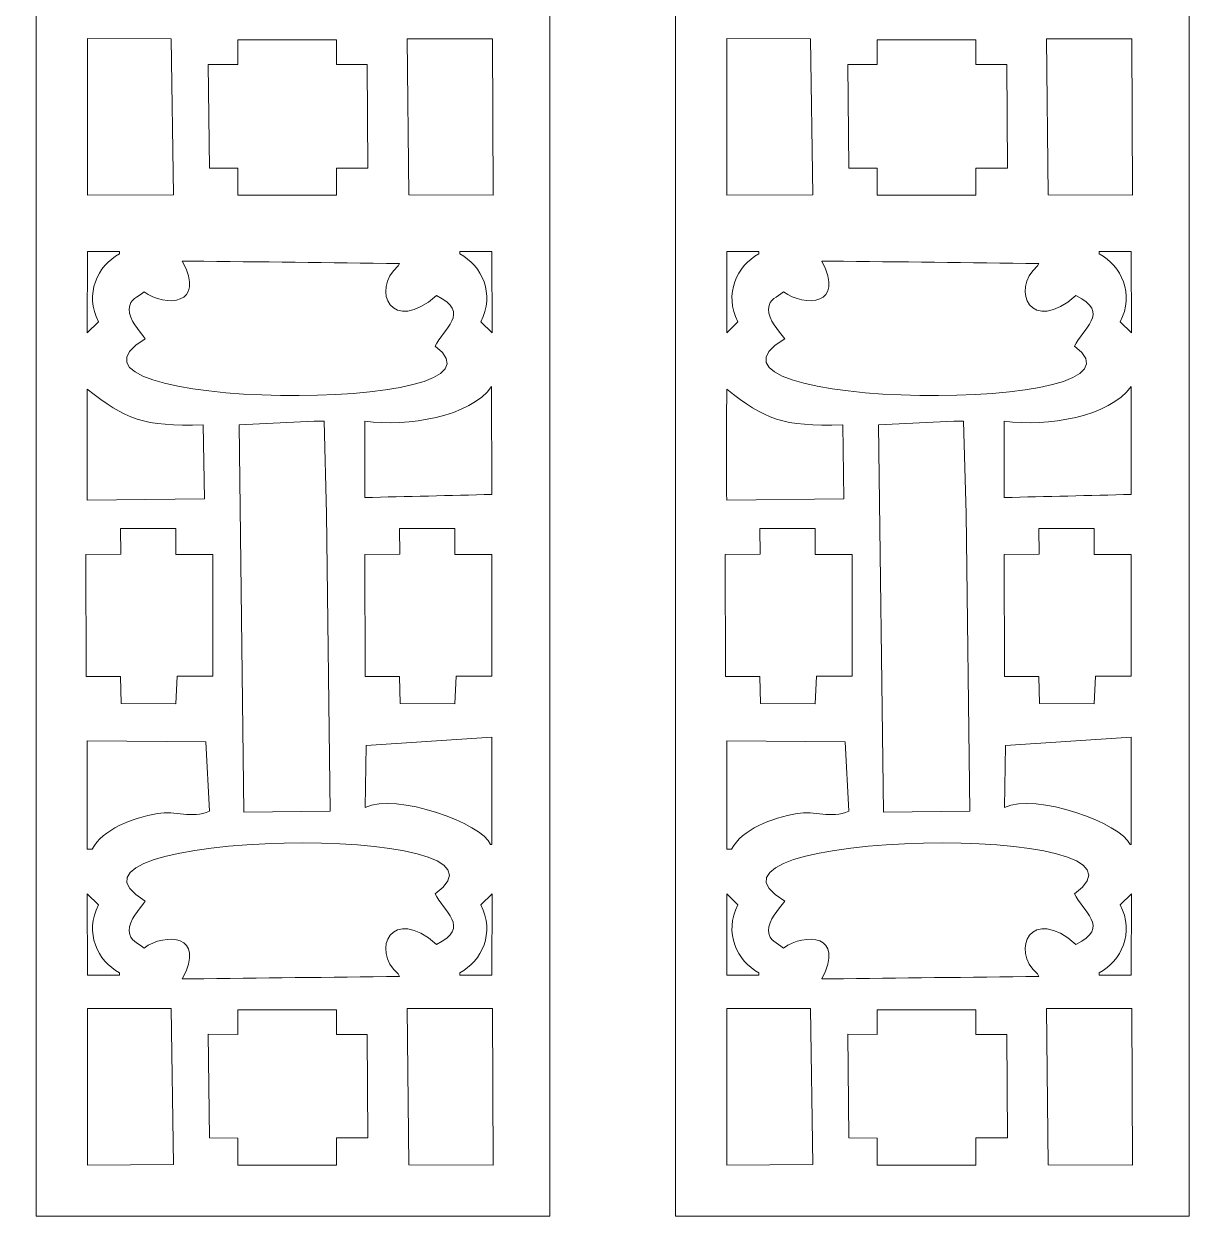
# Model space of a CAD drawing. Header units: centimetres. Extents: x 20.4 to 27.5, y -9.5 to 9.5.
# Drawn here: x 20.37 to 27.5, y -9.5 to -2.21 of the extents above; entities that cross this region are included whole.
import ezdxf

# ---------------------------------------------------------------- set-up
doc = ezdxf.new("R2010")
doc.units = ezdxf.units.CM
doc.header["$MEASUREMENT"] = 0
doc.layers.add('layer 1', color=7, linetype='Continuous')

msp = doc.modelspace()

# ---------------------------------------------------------------- linework, layer by layer
at = {"layer": 'layer 1', "color": 250, "lineweight": 9}
for points, knots in [([(20.44634, 9.5), (20.44634, 9.5), (23.58833, 9.5), (23.58833, 9.5), (23.58833, 9.5), (23.58833, 9.5), (23.58833, -9.5), (23.58833, -9.5), (23.58833, -9.5), (23.58833, -9.5), (20.44634, -9.5), (20.44634, -9.5), (20.44634, -9.5), (20.44634, -9.5), (20.44634, 9.5), (20.44634, 9.5)], [0, 0, 0, 0, 0.2, 0.2, 0.2, 0.2, 0.4, 0.4, 0.4, 0.4, 0.6, 0.6, 0.6, 0.6, 1, 1, 1, 1]), ([(24.35801, 9.5), (24.35801, 9.5), (27.5, 9.5), (27.5, 9.5), (27.5, 9.5), (27.5, 9.5), (27.5, -9.5), (27.5, -9.5), (27.5, -9.5), (27.5, -9.5), (24.35801, -9.5), (24.35801, -9.5), (24.35801, -9.5), (24.35801, -9.5), (24.35801, 9.5), (24.35801, 9.5)], [0, 0, 0, 0, 0.2, 0.2, 0.2, 0.2, 0.4, 0.4, 0.4, 0.4, 0.6, 0.6, 0.6, 0.6, 1, 1, 1, 1]), ([(20.75959, -2.29935), (20.75959, -2.29935), (20.76014, -3.25776), (20.76014, -3.25776), (20.76014, -3.25776), (20.76014, -3.25776), (21.28683, -3.25434), (21.28683, -3.25434), (21.28683, -3.25434), (21.28683, -3.25434), (21.27189, -2.30102), (21.27189, -2.30102), (21.27189, -2.30102), (21.27189, -2.30102), (20.75959, -2.29935), (20.75959, -2.29935)], [0, 0, 0, 0, 0.2, 0.2, 0.2, 0.2, 0.4, 0.4, 0.4, 0.4, 0.6, 0.6, 0.6, 0.6, 1, 1, 1, 1]), ([(21.68009, -2.30767), (21.68009, -2.30767), (21.68044, -2.45821), (21.68044, -2.45821), (21.68044, -2.45821), (21.68044, -2.45821), (21.4994, -2.45798), (21.4994, -2.45798), (21.4994, -2.45798), (21.4994, -2.45798), (21.5063, -3.09175), (21.5063, -3.09175), (21.5063, -3.09175), (21.5063, -3.09175), (21.67985, -3.09242), (21.67985, -3.09242), (21.67985, -3.09242), (21.67985, -3.09242), (21.67996, -3.25709), (21.67996, -3.25709), (21.67996, -3.25709), (21.67996, -3.25709), (22.2832, -3.25753), (22.2832, -3.25753), (22.2832, -3.25753), (22.2832, -3.25753), (22.28409, -3.09155), (22.28409, -3.09155), (22.28409, -3.09155), (22.28409, -3.09155), (22.476, -3.09112), (22.476, -3.09112), (22.476, -3.09112), (22.476, -3.09112), (22.47215, -2.45834), (22.47215, -2.45834), (22.47215, -2.45834), (22.47215, -2.45834), (22.28351, -2.45859), (22.28351, -2.45859), (22.28351, -2.45859), (22.28351, -2.45859), (22.28313, -2.30767), (22.28313, -2.30767), (22.28313, -2.30767), (22.28313, -2.30767), (21.68009, -2.30767), (21.68009, -2.30767)], [0, 0, 0, 0, 0.0769231, 0.0769231, 0.0769231, 0.0769231, 0.1538462, 0.1538462, 0.1538462, 0.1538462, 0.2307692, 0.2307692, 0.2307692, 0.2307692, 0.3076923, 0.3076923, 0.3076923, 0.3076923, 0.3846154, 0.3846154, 0.3846154, 0.3846154, 0.4615385, 0.4615385, 0.4615385, 0.4615385, 0.5384615, 0.5384615, 0.5384615, 0.5384615, 0.6153846, 0.6153846, 0.6153846, 0.6153846, 0.6923077, 0.6923077, 0.6923077, 0.6923077, 0.7692308, 0.7692308, 0.7692308, 0.7692308, 0.8461538, 0.8461538, 0.8461538, 0.8461538, 1, 1, 1, 1]), ([(22.71558, -2.3007), (22.71558, -2.3007), (22.72599, -3.25566), (22.72599, -3.25566), (22.72599, -3.25566), (22.72599, -3.25566), (23.24123, -3.25734), (23.24123, -3.25734), (23.24123, -3.25734), (23.24123, -3.25734), (23.23708, -2.30029), (23.23708, -2.30029), (23.23708, -2.30029), (23.23708, -2.30029), (22.71558, -2.3007), (22.71558, -2.3007)], [0, 0, 0, 0, 0.2, 0.2, 0.2, 0.2, 0.4, 0.4, 0.4, 0.4, 0.6, 0.6, 0.6, 0.6, 1, 1, 1, 1]), ([(20.82794, -4.03112), (20.73978, -3.86183), (20.82099, -3.68657), (20.95622, -3.6161), (20.95622, -3.6161), (20.95622, -3.61107), (20.95622, -3.60604), (20.95622, -3.60101), (20.95622, -3.60101), (20.95622, -3.60101), (20.75998, -3.60101), (20.75998, -3.60101), (20.75998, -3.60101), (20.75998, -3.60101), (20.75927, -4.0986), (20.75927, -4.0986), (20.75927, -4.0986), (20.75927, -4.0986), (20.82794, -4.03112), (20.82794, -4.03112)], [0, 0, 0, 0, 0.1666667, 0.1666667, 0.1666667, 0.1666667, 0.3333333, 0.3333333, 0.3333333, 0.3333333, 0.5, 0.5, 0.5, 0.5, 0.6666667, 0.6666667, 0.6666667, 0.6666667, 1, 1, 1, 1]), ([(23.16637, -4.03112), (23.25453, -3.86183), (23.17332, -3.68657), (23.03809, -3.6161), (23.03809, -3.6161), (23.03809, -3.61107), (23.03809, -3.60604), (23.03809, -3.60101), (23.03809, -3.60101), (23.03809, -3.60101), (23.23433, -3.60101), (23.23433, -3.60101), (23.23433, -3.60101), (23.23433, -3.60101), (23.23504, -4.0986), (23.23504, -4.0986), (23.23504, -4.0986), (23.23504, -4.0986), (23.16637, -4.03112), (23.16637, -4.03112)], [0, 0, 0, 0, 0.1666667, 0.1666667, 0.1666667, 0.1666667, 0.3333333, 0.3333333, 0.3333333, 0.3333333, 0.5, 0.5, 0.5, 0.5, 0.6666667, 0.6666667, 0.6666667, 0.6666667, 1, 1, 1, 1]), ([(21.11387, -4.13508), (21.07631, -4.08142), (21.0133, -4.02171), (21.01582, -3.95402), (21.01582, -3.95402), (21.01833, -3.88632), (21.06699, -3.88473), (21.10637, -3.84838), (21.10637, -3.84838), (21.23821, -3.94396), (21.48781, -3.93059), (21.34029, -3.65974), (21.34029, -3.65974), (21.35789, -3.65974), (21.37551, -3.65974), (21.39312, -3.65974), (21.39312, -3.65974), (21.81815, -3.66477), (22.2433, -3.6698), (22.66835, -3.67484), (22.66835, -3.67484), (22.66835, -3.67484), (22.66079, -3.68992), (22.66079, -3.68992), (22.66079, -3.68992), (22.48919, -3.8402), (22.62503, -4.11153), (22.89472, -3.87102), (22.89472, -3.87102), (23.11272, -3.97372), (22.93233, -4.07732), (22.88734, -4.1804), (22.88734, -4.1804), (23.4695, -4.60919), (20.37082, -4.57036), (21.11387, -4.13508)], [0, 0, 0, 0, 0.1, 0.1, 0.1, 0.1, 0.2, 0.2, 0.2, 0.2, 0.3, 0.3, 0.3, 0.3, 0.4, 0.4, 0.4, 0.4, 0.5, 0.5, 0.5, 0.5, 0.6, 0.6, 0.6, 0.6, 0.7, 0.7, 0.7, 0.7, 0.8, 0.8, 0.8, 0.8, 1, 1, 1, 1]), ([(21.46857, -4.66114), (21.09917, -4.67191), (20.99384, -4.62984), (20.75907, -4.4423), (20.75907, -4.4423), (20.75907, -4.62613), (20.75608, -4.90933), (20.75914, -5.12124), (20.75914, -5.12124), (20.75914, -5.12124), (21.47611, -5.11388), (21.47611, -5.11388), (21.47611, -5.11388), (21.47611, -5.11388), (21.46857, -4.66114), (21.46857, -4.66114)], [0, 0, 0, 0, 0.2, 0.2, 0.2, 0.2, 0.4, 0.4, 0.4, 0.4, 0.6, 0.6, 0.6, 0.6, 1, 1, 1, 1]), ([(23.23274, -4.42722), (23.09974, -4.61285), (22.72123, -4.67357), (22.45707, -4.6385), (22.45707, -4.6385), (22.45707, -4.6385), (22.45707, -5.10634), (22.45707, -5.10634), (22.45707, -5.10634), (22.70857, -5.09879), (22.98291, -5.09409), (23.2344, -5.08653), (23.2344, -5.08653), (23.2344, -5.08653), (23.23274, -4.42722), (23.23274, -4.42722)], [0, 0, 0, 0, 0.2, 0.2, 0.2, 0.2, 0.4, 0.4, 0.4, 0.4, 0.6, 0.6, 0.6, 0.6, 1, 1, 1, 1]), ([(22.14769, -4.6385), (22.14769, -4.6385), (21.6874, -4.66114), (21.6874, -4.66114), (21.6874, -4.66114), (21.6874, -4.66114), (21.71758, -7.0305), (21.71758, -7.0305), (21.71758, -7.0305), (21.71758, -7.0305), (22.24578, -7.02296), (22.24578, -7.02296), (22.24578, -7.02296), (22.24578, -7.02296), (22.22314, -5.20443), (22.22314, -5.20443), (22.22314, -5.20443), (22.22314, -5.20443), (22.20806, -4.6385), (22.20806, -4.6385), (22.20806, -4.6385), (22.20806, -4.6385), (22.14769, -4.6385), (22.14769, -4.6385)], [0, 0, 0, 0, 0.1428571, 0.1428571, 0.1428571, 0.1428571, 0.2857143, 0.2857143, 0.2857143, 0.2857143, 0.4285714, 0.4285714, 0.4285714, 0.4285714, 0.5714286, 0.5714286, 0.5714286, 0.5714286, 0.7142857, 0.7142857, 0.7142857, 0.7142857, 1, 1, 1, 1]), ([(20.96533, -6.36597), (20.96533, -6.36597), (21.30113, -6.36648), (21.30113, -6.36648), (21.30113, -6.36648), (21.30113, -6.36648), (21.30867, -6.19825), (21.30867, -6.19825), (21.30867, -6.19825), (21.30867, -6.19825), (21.52749, -6.19838), (21.52749, -6.19838), (21.52749, -6.19838), (21.52749, -6.19838), (21.52664, -5.45344), (21.52664, -5.45344), (21.52664, -5.45344), (21.52664, -5.45344), (21.30113, -5.45344), (21.30113, -5.45344), (21.30113, -5.45344), (21.30113, -5.45344), (21.30113, -5.29498), (21.30113, -5.29498), (21.30113, -5.29498), (21.30113, -5.29498), (20.9626, -5.295), (20.9626, -5.295), (20.9626, -5.295), (20.9626, -5.295), (20.96346, -5.4521), (20.96346, -5.4521), (20.96346, -5.4521), (20.96346, -5.4521), (20.75028, -5.45399), (20.75028, -5.45399), (20.75028, -5.45399), (20.75028, -5.45399), (20.75135, -6.19909), (20.75135, -6.19909), (20.75135, -6.19909), (20.75135, -6.19909), (20.96157, -6.19913), (20.96157, -6.19913), (20.96157, -6.19913), (20.96157, -6.19913), (20.96533, -6.36597), (20.96533, -6.36597)], [0, 0, 0, 0, 0.0769231, 0.0769231, 0.0769231, 0.0769231, 0.1538462, 0.1538462, 0.1538462, 0.1538462, 0.2307692, 0.2307692, 0.2307692, 0.2307692, 0.3076923, 0.3076923, 0.3076923, 0.3076923, 0.3846154, 0.3846154, 0.3846154, 0.3846154, 0.4615385, 0.4615385, 0.4615385, 0.4615385, 0.5384615, 0.5384615, 0.5384615, 0.5384615, 0.6153846, 0.6153846, 0.6153846, 0.6153846, 0.6923077, 0.6923077, 0.6923077, 0.6923077, 0.7692308, 0.7692308, 0.7692308, 0.7692308, 0.8461538, 0.8461538, 0.8461538, 0.8461538, 1, 1, 1, 1]), ([(22.67211, -6.36597), (22.67211, -6.36597), (23.00791, -6.36648), (23.00791, -6.36648), (23.00791, -6.36648), (23.00791, -6.36648), (23.01545, -6.19825), (23.01545, -6.19825), (23.01545, -6.19825), (23.01545, -6.19825), (23.23428, -6.19838), (23.23428, -6.19838), (23.23428, -6.19838), (23.23428, -6.19838), (23.23342, -5.45344), (23.23342, -5.45344), (23.23342, -5.45344), (23.23342, -5.45344), (23.00791, -5.45344), (23.00791, -5.45344), (23.00791, -5.45344), (23.00791, -5.45344), (23.00791, -5.29498), (23.00791, -5.29498), (23.00791, -5.29498), (23.00791, -5.29498), (22.66938, -5.295), (22.66938, -5.295), (22.66938, -5.295), (22.66938, -5.295), (22.67024, -5.4521), (22.67024, -5.4521), (22.67024, -5.4521), (22.67024, -5.4521), (22.45707, -5.45399), (22.45707, -5.45399), (22.45707, -5.45399), (22.45707, -5.45399), (22.45813, -6.19909), (22.45813, -6.19909), (22.45813, -6.19909), (22.45813, -6.19909), (22.66835, -6.19913), (22.66835, -6.19913), (22.66835, -6.19913), (22.66835, -6.19913), (22.67211, -6.36597), (22.67211, -6.36597)], [0, 0, 0, 0, 0.0769231, 0.0769231, 0.0769231, 0.0769231, 0.1538462, 0.1538462, 0.1538462, 0.1538462, 0.2307692, 0.2307692, 0.2307692, 0.2307692, 0.3076923, 0.3076923, 0.3076923, 0.3076923, 0.3846154, 0.3846154, 0.3846154, 0.3846154, 0.4615385, 0.4615385, 0.4615385, 0.4615385, 0.5384615, 0.5384615, 0.5384615, 0.5384615, 0.6153846, 0.6153846, 0.6153846, 0.6153846, 0.6923077, 0.6923077, 0.6923077, 0.6923077, 0.7692308, 0.7692308, 0.7692308, 0.7692308, 0.8461538, 0.8461538, 0.8461538, 0.8461538, 1, 1, 1, 1]), ([(20.75927, -6.59285), (20.75927, -6.81417), (20.75927, -7.03555), (20.75927, -7.25689), (20.75927, -7.25689), (20.76932, -7.25689), (20.7794, -7.25689), (20.78945, -7.25689), (20.78945, -7.25689), (20.8518, -7.13364), (21.03447, -7.06578), (21.18938, -7.03804), (21.18938, -7.03804), (21.29813, -7.01857), (21.3948, -7.07286), (21.5063, -7.02296), (21.5063, -7.02296), (21.5063, -7.02296), (21.48367, -6.60039), (21.48367, -6.60039), (21.48367, -6.60039), (21.48367, -6.60039), (20.75927, -6.59285), (20.75927, -6.59285)], [0, 0, 0, 0, 0.1428571, 0.1428571, 0.1428571, 0.1428571, 0.2857143, 0.2857143, 0.2857143, 0.2857143, 0.4285714, 0.4285714, 0.4285714, 0.4285714, 0.5714286, 0.5714286, 0.5714286, 0.5714286, 0.7142857, 0.7142857, 0.7142857, 0.7142857, 1, 1, 1, 1]), ([(22.46461, -6.62303), (22.46461, -6.62303), (22.45856, -7.00108), (22.45856, -7.00108), (22.45856, -7.00108), (22.64881, -6.90732), (23.17448, -7.09953), (23.22673, -7.2267), (23.22673, -7.2267), (23.22925, -7.2267), (23.23176, -7.2267), (23.23428, -7.2267), (23.23428, -7.2267), (23.23428, -7.2267), (23.23428, -6.57021), (23.23428, -6.57021), (23.23428, -6.57021), (23.23428, -6.57021), (22.46461, -6.62303), (22.46461, -6.62303)], [0, 0, 0, 0, 0.1666667, 0.1666667, 0.1666667, 0.1666667, 0.3333333, 0.3333333, 0.3333333, 0.3333333, 0.5, 0.5, 0.5, 0.5, 0.6666667, 0.6666667, 0.6666667, 0.6666667, 1, 1, 1, 1]), ([(21.11387, -7.57384), (21.07631, -7.6275), (21.0133, -7.68721), (21.01582, -7.7549), (21.01582, -7.7549), (21.01833, -7.8226), (21.06699, -7.82418), (21.10637, -7.86054), (21.10637, -7.86054), (21.23821, -7.76496), (21.48781, -7.77833), (21.34029, -8.04918), (21.34029, -8.04918), (21.35789, -8.04918), (21.37551, -8.04918), (21.39312, -8.04918), (21.39312, -8.04918), (21.81815, -8.04415), (22.2433, -8.03912), (22.66835, -8.03408), (22.66835, -8.03408), (22.66835, -8.03408), (22.66079, -8.019), (22.66079, -8.019), (22.66079, -8.019), (22.48919, -7.86872), (22.62503, -7.59739), (22.89472, -7.83789), (22.89472, -7.83789), (23.11272, -7.7352), (22.93233, -7.6316), (22.88734, -7.52852), (22.88734, -7.52852), (23.52951, -7.07791), (20.37082, -7.13856), (21.11387, -7.57384)], [0, 0, 0, 0, 0.1, 0.1, 0.1, 0.1, 0.2, 0.2, 0.2, 0.2, 0.3, 0.3, 0.3, 0.3, 0.4, 0.4, 0.4, 0.4, 0.5, 0.5, 0.5, 0.5, 0.6, 0.6, 0.6, 0.6, 0.7, 0.7, 0.7, 0.7, 0.8, 0.8, 0.8, 0.8, 1, 1, 1, 1]), ([(20.82794, -7.59643), (20.73978, -7.76573), (20.82099, -7.94098), (20.95622, -8.01145), (20.95622, -8.01145), (20.95622, -8.01648), (20.95622, -8.02151), (20.95622, -8.02654), (20.95622, -8.02654), (20.95622, -8.02654), (20.75998, -8.02654), (20.75998, -8.02654), (20.75998, -8.02654), (20.75998, -8.02654), (20.75927, -7.52895), (20.75927, -7.52895), (20.75927, -7.52895), (20.75927, -7.52895), (20.82794, -7.59643), (20.82794, -7.59643)], [0, 0, 0, 0, 0.1666667, 0.1666667, 0.1666667, 0.1666667, 0.3333333, 0.3333333, 0.3333333, 0.3333333, 0.5, 0.5, 0.5, 0.5, 0.6666667, 0.6666667, 0.6666667, 0.6666667, 1, 1, 1, 1]), ([(23.16637, -7.59643), (23.25453, -7.76573), (23.17332, -7.94098), (23.03809, -8.01145), (23.03809, -8.01145), (23.03809, -8.01648), (23.03809, -8.02151), (23.03809, -8.02654), (23.03809, -8.02654), (23.03809, -8.02654), (23.23433, -8.02654), (23.23433, -8.02654), (23.23433, -8.02654), (23.23433, -8.02654), (23.23504, -7.52895), (23.23504, -7.52895), (23.23504, -7.52895), (23.23504, -7.52895), (23.16637, -7.59643), (23.16637, -7.59643)], [0, 0, 0, 0, 0.1666667, 0.1666667, 0.1666667, 0.1666667, 0.3333333, 0.3333333, 0.3333333, 0.3333333, 0.5, 0.5, 0.5, 0.5, 0.6666667, 0.6666667, 0.6666667, 0.6666667, 1, 1, 1, 1]), ([(20.75959, -8.2295), (20.75959, -8.2295), (20.76014, -9.18791), (20.76014, -9.18791), (20.76014, -9.18791), (20.76014, -9.18791), (21.28683, -9.18449), (21.28683, -9.18449), (21.28683, -9.18449), (21.28683, -9.18449), (21.27189, -8.23117), (21.27189, -8.23117), (21.27189, -8.23117), (21.27189, -8.23117), (20.75959, -8.2295), (20.75959, -8.2295)], [0, 0, 0, 0, 0.2, 0.2, 0.2, 0.2, 0.4, 0.4, 0.4, 0.4, 0.6, 0.6, 0.6, 0.6, 1, 1, 1, 1]), ([(21.68009, -8.23782), (21.68009, -8.23782), (21.68044, -8.38836), (21.68044, -8.38836), (21.68044, -8.38836), (21.68044, -8.38836), (21.4994, -8.38813), (21.4994, -8.38813), (21.4994, -8.38813), (21.4994, -8.38813), (21.5063, -9.0219), (21.5063, -9.0219), (21.5063, -9.0219), (21.5063, -9.0219), (21.67985, -9.02257), (21.67985, -9.02257), (21.67985, -9.02257), (21.67985, -9.02257), (21.67996, -9.18724), (21.67996, -9.18724), (21.67996, -9.18724), (21.67996, -9.18724), (22.2832, -9.18768), (22.2832, -9.18768), (22.2832, -9.18768), (22.2832, -9.18768), (22.28409, -9.0217), (22.28409, -9.0217), (22.28409, -9.0217), (22.28409, -9.0217), (22.476, -9.02127), (22.476, -9.02127), (22.476, -9.02127), (22.476, -9.02127), (22.47215, -8.38849), (22.47215, -8.38849), (22.47215, -8.38849), (22.47215, -8.38849), (22.28351, -8.38874), (22.28351, -8.38874), (22.28351, -8.38874), (22.28351, -8.38874), (22.28313, -8.23782), (22.28313, -8.23782), (22.28313, -8.23782), (22.28313, -8.23782), (21.68009, -8.23782), (21.68009, -8.23782)], [0, 0, 0, 0, 0.0769231, 0.0769231, 0.0769231, 0.0769231, 0.1538462, 0.1538462, 0.1538462, 0.1538462, 0.2307692, 0.2307692, 0.2307692, 0.2307692, 0.3076923, 0.3076923, 0.3076923, 0.3076923, 0.3846154, 0.3846154, 0.3846154, 0.3846154, 0.4615385, 0.4615385, 0.4615385, 0.4615385, 0.5384615, 0.5384615, 0.5384615, 0.5384615, 0.6153846, 0.6153846, 0.6153846, 0.6153846, 0.6923077, 0.6923077, 0.6923077, 0.6923077, 0.7692308, 0.7692308, 0.7692308, 0.7692308, 0.8461538, 0.8461538, 0.8461538, 0.8461538, 1, 1, 1, 1]), ([(22.71558, -8.23085), (22.71558, -8.23085), (22.72599, -9.18581), (22.72599, -9.18581), (22.72599, -9.18581), (22.72599, -9.18581), (23.24123, -9.18749), (23.24123, -9.18749), (23.24123, -9.18749), (23.24123, -9.18749), (23.23708, -8.23044), (23.23708, -8.23044), (23.23708, -8.23044), (23.23708, -8.23044), (22.71558, -8.23085), (22.71558, -8.23085)], [0, 0, 0, 0, 0.2, 0.2, 0.2, 0.2, 0.4, 0.4, 0.4, 0.4, 0.6, 0.6, 0.6, 0.6, 1, 1, 1, 1])]:
    msp.add_open_spline(points, degree=3, knots=knots, dxfattribs=at)
at = {"layer": 'layer 1', "color": 7, "lineweight": 9}
for points, knots in [([(24.67126, -2.29935), (24.67126, -2.29935), (24.67181, -3.25776), (24.67181, -3.25776), (24.67181, -3.25776), (24.67181, -3.25776), (25.1985, -3.25434), (25.1985, -3.25434), (25.1985, -3.25434), (25.1985, -3.25434), (25.18356, -2.30102), (25.18356, -2.30102), (25.18356, -2.30102), (25.18356, -2.30102), (24.67126, -2.29935), (24.67126, -2.29935)], [0, 0, 0, 0, 0.2, 0.2, 0.2, 0.2, 0.4, 0.4, 0.4, 0.4, 0.6, 0.6, 0.6, 0.6, 1, 1, 1, 1]), ([(25.59176, -2.30767), (25.59176, -2.30767), (25.59211, -2.45821), (25.59211, -2.45821), (25.59211, -2.45821), (25.59211, -2.45821), (25.41107, -2.45798), (25.41107, -2.45798), (25.41107, -2.45798), (25.41107, -2.45798), (25.41797, -3.09175), (25.41797, -3.09175), (25.41797, -3.09175), (25.41797, -3.09175), (25.59152, -3.09242), (25.59152, -3.09242), (25.59152, -3.09242), (25.59152, -3.09242), (25.59163, -3.25709), (25.59163, -3.25709), (25.59163, -3.25709), (25.59163, -3.25709), (26.19487, -3.25753), (26.19487, -3.25753), (26.19487, -3.25753), (26.19487, -3.25753), (26.19576, -3.09155), (26.19576, -3.09155), (26.19576, -3.09155), (26.19576, -3.09155), (26.38767, -3.09112), (26.38767, -3.09112), (26.38767, -3.09112), (26.38767, -3.09112), (26.38382, -2.45834), (26.38382, -2.45834), (26.38382, -2.45834), (26.38382, -2.45834), (26.19518, -2.45859), (26.19518, -2.45859), (26.19518, -2.45859), (26.19518, -2.45859), (26.1948, -2.30767), (26.1948, -2.30767), (26.1948, -2.30767), (26.1948, -2.30767), (25.59176, -2.30767), (25.59176, -2.30767)], [0, 0, 0, 0, 0.0769231, 0.0769231, 0.0769231, 0.0769231, 0.1538462, 0.1538462, 0.1538462, 0.1538462, 0.2307692, 0.2307692, 0.2307692, 0.2307692, 0.3076923, 0.3076923, 0.3076923, 0.3076923, 0.3846154, 0.3846154, 0.3846154, 0.3846154, 0.4615385, 0.4615385, 0.4615385, 0.4615385, 0.5384615, 0.5384615, 0.5384615, 0.5384615, 0.6153846, 0.6153846, 0.6153846, 0.6153846, 0.6923077, 0.6923077, 0.6923077, 0.6923077, 0.7692308, 0.7692308, 0.7692308, 0.7692308, 0.8461538, 0.8461538, 0.8461538, 0.8461538, 1, 1, 1, 1]), ([(26.62725, -2.3007), (26.62725, -2.3007), (26.63766, -3.25566), (26.63766, -3.25566), (26.63766, -3.25566), (26.63766, -3.25566), (27.1529, -3.25734), (27.1529, -3.25734), (27.1529, -3.25734), (27.1529, -3.25734), (27.14875, -2.30029), (27.14875, -2.30029), (27.14875, -2.30029), (27.14875, -2.30029), (26.62725, -2.3007), (26.62725, -2.3007)], [0, 0, 0, 0, 0.2, 0.2, 0.2, 0.2, 0.4, 0.4, 0.4, 0.4, 0.6, 0.6, 0.6, 0.6, 1, 1, 1, 1]), ([(24.73961, -4.03112), (24.65145, -3.86183), (24.73266, -3.68657), (24.86789, -3.6161), (24.86789, -3.6161), (24.86789, -3.61107), (24.86789, -3.60604), (24.86789, -3.60101), (24.86789, -3.60101), (24.86789, -3.60101), (24.67165, -3.60101), (24.67165, -3.60101), (24.67165, -3.60101), (24.67165, -3.60101), (24.67094, -4.0986), (24.67094, -4.0986), (24.67094, -4.0986), (24.67094, -4.0986), (24.73961, -4.03112), (24.73961, -4.03112)], [0, 0, 0, 0, 0.1666667, 0.1666667, 0.1666667, 0.1666667, 0.3333333, 0.3333333, 0.3333333, 0.3333333, 0.5, 0.5, 0.5, 0.5, 0.6666667, 0.6666667, 0.6666667, 0.6666667, 1, 1, 1, 1]), ([(27.07804, -4.03112), (27.1662, -3.86183), (27.08499, -3.68657), (26.94976, -3.6161), (26.94976, -3.6161), (26.94976, -3.61107), (26.94976, -3.60604), (26.94976, -3.60101), (26.94976, -3.60101), (26.94976, -3.60101), (27.146, -3.60101), (27.146, -3.60101), (27.146, -3.60101), (27.146, -3.60101), (27.14671, -4.0986), (27.14671, -4.0986), (27.14671, -4.0986), (27.14671, -4.0986), (27.07804, -4.03112), (27.07804, -4.03112)], [0, 0, 0, 0, 0.1666667, 0.1666667, 0.1666667, 0.1666667, 0.3333333, 0.3333333, 0.3333333, 0.3333333, 0.5, 0.5, 0.5, 0.5, 0.6666667, 0.6666667, 0.6666667, 0.6666667, 1, 1, 1, 1]), ([(25.02554, -4.13508), (24.98798, -4.08142), (24.92497, -4.02171), (24.92749, -3.95402), (24.92749, -3.95402), (24.93, -3.88632), (24.97866, -3.88473), (25.01804, -3.84838), (25.01804, -3.84838), (25.14988, -3.94396), (25.39948, -3.93059), (25.25196, -3.65974), (25.25196, -3.65974), (25.26956, -3.65974), (25.28718, -3.65974), (25.30479, -3.65974), (25.30479, -3.65974), (25.72982, -3.66477), (26.15497, -3.6698), (26.58002, -3.67484), (26.58002, -3.67484), (26.58002, -3.67484), (26.57246, -3.68992), (26.57246, -3.68992), (26.57246, -3.68992), (26.40086, -3.8402), (26.5367, -4.11153), (26.80639, -3.87102), (26.80639, -3.87102), (27.02439, -3.97372), (26.844, -4.07732), (26.79901, -4.1804), (26.79901, -4.1804), (27.38117, -4.60919), (24.28249, -4.57036), (25.02554, -4.13508)], [0, 0, 0, 0, 0.1, 0.1, 0.1, 0.1, 0.2, 0.2, 0.2, 0.2, 0.3, 0.3, 0.3, 0.3, 0.4, 0.4, 0.4, 0.4, 0.5, 0.5, 0.5, 0.5, 0.6, 0.6, 0.6, 0.6, 0.7, 0.7, 0.7, 0.7, 0.8, 0.8, 0.8, 0.8, 1, 1, 1, 1]), ([(25.38024, -4.66114), (25.01084, -4.67191), (24.90551, -4.62984), (24.67074, -4.4423), (24.67074, -4.4423), (24.67074, -4.62613), (24.66775, -4.90933), (24.67081, -5.12124), (24.67081, -5.12124), (24.67081, -5.12124), (25.38778, -5.11388), (25.38778, -5.11388), (25.38778, -5.11388), (25.38778, -5.11388), (25.38024, -4.66114), (25.38024, -4.66114)], [0, 0, 0, 0, 0.2, 0.2, 0.2, 0.2, 0.4, 0.4, 0.4, 0.4, 0.6, 0.6, 0.6, 0.6, 1, 1, 1, 1]), ([(27.14441, -4.42722), (27.01141, -4.61285), (26.6329, -4.67357), (26.36874, -4.6385), (26.36874, -4.6385), (26.36874, -4.6385), (26.36874, -5.10634), (26.36874, -5.10634), (26.36874, -5.10634), (26.62024, -5.09879), (26.89458, -5.09409), (27.14607, -5.08653), (27.14607, -5.08653), (27.14607, -5.08653), (27.14441, -4.42722), (27.14441, -4.42722)], [0, 0, 0, 0, 0.2, 0.2, 0.2, 0.2, 0.4, 0.4, 0.4, 0.4, 0.6, 0.6, 0.6, 0.6, 1, 1, 1, 1]), ([(26.05936, -4.6385), (26.05936, -4.6385), (25.59907, -4.66114), (25.59907, -4.66114), (25.59907, -4.66114), (25.59907, -4.66114), (25.62925, -7.0305), (25.62925, -7.0305), (25.62925, -7.0305), (25.62925, -7.0305), (26.15745, -7.02296), (26.15745, -7.02296), (26.15745, -7.02296), (26.15745, -7.02296), (26.13481, -5.20443), (26.13481, -5.20443), (26.13481, -5.20443), (26.13481, -5.20443), (26.11973, -4.6385), (26.11973, -4.6385), (26.11973, -4.6385), (26.11973, -4.6385), (26.05936, -4.6385), (26.05936, -4.6385)], [0, 0, 0, 0, 0.1428571, 0.1428571, 0.1428571, 0.1428571, 0.2857143, 0.2857143, 0.2857143, 0.2857143, 0.4285714, 0.4285714, 0.4285714, 0.4285714, 0.5714286, 0.5714286, 0.5714286, 0.5714286, 0.7142857, 0.7142857, 0.7142857, 0.7142857, 1, 1, 1, 1]), ([(24.877, -6.36597), (24.877, -6.36597), (25.2128, -6.36648), (25.2128, -6.36648), (25.2128, -6.36648), (25.2128, -6.36648), (25.22034, -6.19825), (25.22034, -6.19825), (25.22034, -6.19825), (25.22034, -6.19825), (25.43916, -6.19838), (25.43916, -6.19838), (25.43916, -6.19838), (25.43916, -6.19838), (25.43831, -5.45344), (25.43831, -5.45344), (25.43831, -5.45344), (25.43831, -5.45344), (25.2128, -5.45344), (25.2128, -5.45344), (25.2128, -5.45344), (25.2128, -5.45344), (25.2128, -5.29498), (25.2128, -5.29498), (25.2128, -5.29498), (25.2128, -5.29498), (24.87427, -5.295), (24.87427, -5.295), (24.87427, -5.295), (24.87427, -5.295), (24.87513, -5.4521), (24.87513, -5.4521), (24.87513, -5.4521), (24.87513, -5.4521), (24.66195, -5.45399), (24.66195, -5.45399), (24.66195, -5.45399), (24.66195, -5.45399), (24.66302, -6.19909), (24.66302, -6.19909), (24.66302, -6.19909), (24.66302, -6.19909), (24.87324, -6.19913), (24.87324, -6.19913), (24.87324, -6.19913), (24.87324, -6.19913), (24.877, -6.36597), (24.877, -6.36597)], [0, 0, 0, 0, 0.0769231, 0.0769231, 0.0769231, 0.0769231, 0.1538462, 0.1538462, 0.1538462, 0.1538462, 0.2307692, 0.2307692, 0.2307692, 0.2307692, 0.3076923, 0.3076923, 0.3076923, 0.3076923, 0.3846154, 0.3846154, 0.3846154, 0.3846154, 0.4615385, 0.4615385, 0.4615385, 0.4615385, 0.5384615, 0.5384615, 0.5384615, 0.5384615, 0.6153846, 0.6153846, 0.6153846, 0.6153846, 0.6923077, 0.6923077, 0.6923077, 0.6923077, 0.7692308, 0.7692308, 0.7692308, 0.7692308, 0.8461538, 0.8461538, 0.8461538, 0.8461538, 1, 1, 1, 1]), ([(26.58378, -6.36597), (26.58378, -6.36597), (26.91958, -6.36648), (26.91958, -6.36648), (26.91958, -6.36648), (26.91958, -6.36648), (26.92712, -6.19825), (26.92712, -6.19825), (26.92712, -6.19825), (26.92712, -6.19825), (27.14595, -6.19838), (27.14595, -6.19838), (27.14595, -6.19838), (27.14595, -6.19838), (27.14509, -5.45344), (27.14509, -5.45344), (27.14509, -5.45344), (27.14509, -5.45344), (26.91958, -5.45344), (26.91958, -5.45344), (26.91958, -5.45344), (26.91958, -5.45344), (26.91958, -5.29498), (26.91958, -5.29498), (26.91958, -5.29498), (26.91958, -5.29498), (26.58105, -5.295), (26.58105, -5.295), (26.58105, -5.295), (26.58105, -5.295), (26.58191, -5.4521), (26.58191, -5.4521), (26.58191, -5.4521), (26.58191, -5.4521), (26.36874, -5.45399), (26.36874, -5.45399), (26.36874, -5.45399), (26.36874, -5.45399), (26.3698, -6.19909), (26.3698, -6.19909), (26.3698, -6.19909), (26.3698, -6.19909), (26.58002, -6.19913), (26.58002, -6.19913), (26.58002, -6.19913), (26.58002, -6.19913), (26.58378, -6.36597), (26.58378, -6.36597)], [0, 0, 0, 0, 0.0769231, 0.0769231, 0.0769231, 0.0769231, 0.1538462, 0.1538462, 0.1538462, 0.1538462, 0.2307692, 0.2307692, 0.2307692, 0.2307692, 0.3076923, 0.3076923, 0.3076923, 0.3076923, 0.3846154, 0.3846154, 0.3846154, 0.3846154, 0.4615385, 0.4615385, 0.4615385, 0.4615385, 0.5384615, 0.5384615, 0.5384615, 0.5384615, 0.6153846, 0.6153846, 0.6153846, 0.6153846, 0.6923077, 0.6923077, 0.6923077, 0.6923077, 0.7692308, 0.7692308, 0.7692308, 0.7692308, 0.8461538, 0.8461538, 0.8461538, 0.8461538, 1, 1, 1, 1]), ([(24.67094, -6.59285), (24.67094, -6.81417), (24.67094, -7.03555), (24.67094, -7.25689), (24.67094, -7.25689), (24.68099, -7.25689), (24.69107, -7.25689), (24.70112, -7.25689), (24.70112, -7.25689), (24.76347, -7.13364), (24.94614, -7.06578), (25.10105, -7.03804), (25.10105, -7.03804), (25.2098, -7.01857), (25.30647, -7.07286), (25.41797, -7.02296), (25.41797, -7.02296), (25.41797, -7.02296), (25.39534, -6.60039), (25.39534, -6.60039), (25.39534, -6.60039), (25.39534, -6.60039), (24.67094, -6.59285), (24.67094, -6.59285)], [0, 0, 0, 0, 0.1428571, 0.1428571, 0.1428571, 0.1428571, 0.2857143, 0.2857143, 0.2857143, 0.2857143, 0.4285714, 0.4285714, 0.4285714, 0.4285714, 0.5714286, 0.5714286, 0.5714286, 0.5714286, 0.7142857, 0.7142857, 0.7142857, 0.7142857, 1, 1, 1, 1]), ([(26.37628, -6.62303), (26.37628, -6.62303), (26.37023, -7.00108), (26.37023, -7.00108), (26.37023, -7.00108), (26.56048, -6.90732), (27.08615, -7.09953), (27.1384, -7.2267), (27.1384, -7.2267), (27.14092, -7.2267), (27.14343, -7.2267), (27.14595, -7.2267), (27.14595, -7.2267), (27.14595, -7.2267), (27.14595, -6.57021), (27.14595, -6.57021), (27.14595, -6.57021), (27.14595, -6.57021), (26.37628, -6.62303), (26.37628, -6.62303)], [0, 0, 0, 0, 0.1666667, 0.1666667, 0.1666667, 0.1666667, 0.3333333, 0.3333333, 0.3333333, 0.3333333, 0.5, 0.5, 0.5, 0.5, 0.6666667, 0.6666667, 0.6666667, 0.6666667, 1, 1, 1, 1]), ([(25.02554, -7.57384), (24.98798, -7.6275), (24.92497, -7.68721), (24.92749, -7.7549), (24.92749, -7.7549), (24.93, -7.8226), (24.97866, -7.82418), (25.01804, -7.86054), (25.01804, -7.86054), (25.14988, -7.76496), (25.39948, -7.77833), (25.25196, -8.04918), (25.25196, -8.04918), (25.26956, -8.04918), (25.28718, -8.04918), (25.30479, -8.04918), (25.30479, -8.04918), (25.72982, -8.04415), (26.15497, -8.03912), (26.58002, -8.03408), (26.58002, -8.03408), (26.58002, -8.03408), (26.57246, -8.019), (26.57246, -8.019), (26.57246, -8.019), (26.40086, -7.86872), (26.5367, -7.59739), (26.80639, -7.83789), (26.80639, -7.83789), (27.02439, -7.7352), (26.844, -7.6316), (26.79901, -7.52852), (26.79901, -7.52852), (27.44118, -7.07791), (24.28249, -7.13856), (25.02554, -7.57384)], [0, 0, 0, 0, 0.1, 0.1, 0.1, 0.1, 0.2, 0.2, 0.2, 0.2, 0.3, 0.3, 0.3, 0.3, 0.4, 0.4, 0.4, 0.4, 0.5, 0.5, 0.5, 0.5, 0.6, 0.6, 0.6, 0.6, 0.7, 0.7, 0.7, 0.7, 0.8, 0.8, 0.8, 0.8, 1, 1, 1, 1]), ([(24.73961, -7.59643), (24.65145, -7.76573), (24.73266, -7.94098), (24.86789, -8.01145), (24.86789, -8.01145), (24.86789, -8.01648), (24.86789, -8.02151), (24.86789, -8.02654), (24.86789, -8.02654), (24.86789, -8.02654), (24.67165, -8.02654), (24.67165, -8.02654), (24.67165, -8.02654), (24.67165, -8.02654), (24.67094, -7.52895), (24.67094, -7.52895), (24.67094, -7.52895), (24.67094, -7.52895), (24.73961, -7.59643), (24.73961, -7.59643)], [0, 0, 0, 0, 0.1666667, 0.1666667, 0.1666667, 0.1666667, 0.3333333, 0.3333333, 0.3333333, 0.3333333, 0.5, 0.5, 0.5, 0.5, 0.6666667, 0.6666667, 0.6666667, 0.6666667, 1, 1, 1, 1]), ([(27.07804, -7.59643), (27.1662, -7.76573), (27.08499, -7.94098), (26.94976, -8.01145), (26.94976, -8.01145), (26.94976, -8.01648), (26.94976, -8.02151), (26.94976, -8.02654), (26.94976, -8.02654), (26.94976, -8.02654), (27.146, -8.02654), (27.146, -8.02654), (27.146, -8.02654), (27.146, -8.02654), (27.14671, -7.52895), (27.14671, -7.52895), (27.14671, -7.52895), (27.14671, -7.52895), (27.07804, -7.59643), (27.07804, -7.59643)], [0, 0, 0, 0, 0.1666667, 0.1666667, 0.1666667, 0.1666667, 0.3333333, 0.3333333, 0.3333333, 0.3333333, 0.5, 0.5, 0.5, 0.5, 0.6666667, 0.6666667, 0.6666667, 0.6666667, 1, 1, 1, 1]), ([(24.67126, -8.2295), (24.67126, -8.2295), (24.67181, -9.18791), (24.67181, -9.18791), (24.67181, -9.18791), (24.67181, -9.18791), (25.1985, -9.18449), (25.1985, -9.18449), (25.1985, -9.18449), (25.1985, -9.18449), (25.18356, -8.23117), (25.18356, -8.23117), (25.18356, -8.23117), (25.18356, -8.23117), (24.67126, -8.2295), (24.67126, -8.2295)], [0, 0, 0, 0, 0.2, 0.2, 0.2, 0.2, 0.4, 0.4, 0.4, 0.4, 0.6, 0.6, 0.6, 0.6, 1, 1, 1, 1]), ([(25.59176, -8.23782), (25.59176, -8.23782), (25.59211, -8.38836), (25.59211, -8.38836), (25.59211, -8.38836), (25.59211, -8.38836), (25.41107, -8.38813), (25.41107, -8.38813), (25.41107, -8.38813), (25.41107, -8.38813), (25.41797, -9.0219), (25.41797, -9.0219), (25.41797, -9.0219), (25.41797, -9.0219), (25.59152, -9.02257), (25.59152, -9.02257), (25.59152, -9.02257), (25.59152, -9.02257), (25.59163, -9.18724), (25.59163, -9.18724), (25.59163, -9.18724), (25.59163, -9.18724), (26.19487, -9.18768), (26.19487, -9.18768), (26.19487, -9.18768), (26.19487, -9.18768), (26.19576, -9.0217), (26.19576, -9.0217), (26.19576, -9.0217), (26.19576, -9.0217), (26.38767, -9.02127), (26.38767, -9.02127), (26.38767, -9.02127), (26.38767, -9.02127), (26.38382, -8.38849), (26.38382, -8.38849), (26.38382, -8.38849), (26.38382, -8.38849), (26.19518, -8.38874), (26.19518, -8.38874), (26.19518, -8.38874), (26.19518, -8.38874), (26.1948, -8.23782), (26.1948, -8.23782), (26.1948, -8.23782), (26.1948, -8.23782), (25.59176, -8.23782), (25.59176, -8.23782)], [0, 0, 0, 0, 0.0769231, 0.0769231, 0.0769231, 0.0769231, 0.1538462, 0.1538462, 0.1538462, 0.1538462, 0.2307692, 0.2307692, 0.2307692, 0.2307692, 0.3076923, 0.3076923, 0.3076923, 0.3076923, 0.3846154, 0.3846154, 0.3846154, 0.3846154, 0.4615385, 0.4615385, 0.4615385, 0.4615385, 0.5384615, 0.5384615, 0.5384615, 0.5384615, 0.6153846, 0.6153846, 0.6153846, 0.6153846, 0.6923077, 0.6923077, 0.6923077, 0.6923077, 0.7692308, 0.7692308, 0.7692308, 0.7692308, 0.8461538, 0.8461538, 0.8461538, 0.8461538, 1, 1, 1, 1]), ([(26.62725, -8.23085), (26.62725, -8.23085), (26.63766, -9.18581), (26.63766, -9.18581), (26.63766, -9.18581), (26.63766, -9.18581), (27.1529, -9.18749), (27.1529, -9.18749), (27.1529, -9.18749), (27.1529, -9.18749), (27.14875, -8.23044), (27.14875, -8.23044), (27.14875, -8.23044), (27.14875, -8.23044), (26.62725, -8.23085), (26.62725, -8.23085)], [0, 0, 0, 0, 0.2, 0.2, 0.2, 0.2, 0.4, 0.4, 0.4, 0.4, 0.6, 0.6, 0.6, 0.6, 1, 1, 1, 1])]:
    msp.add_open_spline(points, degree=3, knots=knots, dxfattribs=at)

doc.saveas('drawing.dxf')
